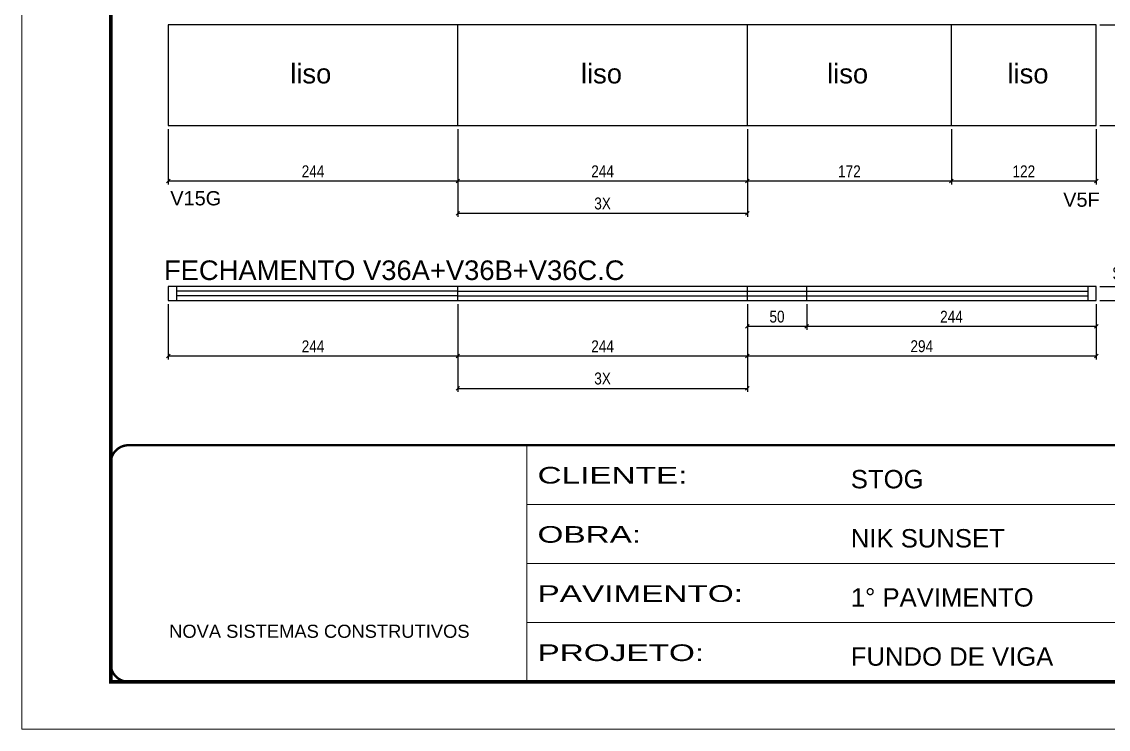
# Model space of a CAD drawing. Header units: millimetres. Extents: x 1659 to 9159, y 667 to 9133.
# Drawn here: x 2297 to 3213, y 667 to 1263 of the extents above; entities that cross this region are included whole.
import ezdxf

# ---------------------------------------------------------------- set-up
doc = ezdxf.new("R2010")
doc.units = ezdxf.units.MM
doc.linetypes.add('CONTINUO', pattern=[0])
doc.linetypes.add('DASHED', pattern=[0.75, 0.5, -0.25])
for name, color, linetype in [('5', 5, 'Continuous'), ('COTA', 241, 'Continuous'), ('NOMENCLATURA', 7, 'Continuous'), ('Painéis', 200, 'Continuous'), ('SARR_2.2x7', 40, 'Continuous'), ('SARR_EDITAR', 141, 'Continuous')]:
    doc.layers.add(name, color=color, linetype=linetype)
doc.layers.add('Folhas', color=255, linetype='Continuous', lineweight=9)
doc.layers.add('SARRAFO DE PRESSAO', color=251, linetype='DASHED', lineweight=9)
doc.styles.add('ARIAL', font='arial.ttf')
doc.styles.add('COTA TECNICA', font='techl___.ttf', dxfattribs={"height": 10})
doc.styles.get("Standard").update_dxf_attribs({"font": 'arial.ttf'})
doc.styles.add('Tecnologia', font='')
doc.styles.get('Tecnologia').set_extended_font_data('Forgotten Futurist')
doc.dimstyles.new('PAINEL', dxfattribs={"dimtxt": 10, "dimasz": 3, "dimexe": 3, "dimexo": 3, "dimgap": 3, "dimtad": 1, "dimdec": 1, "dimzin": 12, "dimdsep": 46, "dimtxsty": 'COTA TECNICA', "dimblk1": 'OBLIQUE', "dimblk2": 'OBLIQUE', "dimsah": 1, "dimcen": 0.9, "dimclrd": 4, "dimclre": 4, "dimclrt": 240, "dimadec": 1, "dimazin": 3, "dimtfac": 1, "dimtdec": 1, "dimtmove": 0, "dimatfit": 3, "dimfxl": 0, "dimtolj": 1, "dimtzin": 12, "dimarcsym": 0})

# ---------------------------------------------------------------- blocks, each defined once
blk = doc.blocks.new('9999999999')
at = {"color": 30, "linetype": 'CONTINUO'}
for p, q in [((98564.56, 34230.21), (98564.56, 34429.45)), ((98564.56, 34379.64), (99583.98, 34379.64)), ((98564.56, 34329.83), (99487.98, 34329.83)), ((98564.56, 34280.02), (99487.98, 34280.02))]:
    blk.add_line(p, q, dxfattribs=at)
at = {"color": 30, "linetype": 'CONTINUO', "const_width": 2}
blk.add_lwpolyline([(99583.98, 34230.21), (99583.98, 34414.45, 0.414214), (99568.98, 34429.45), (98228.98, 34429.45, 0.414214), (98213.98, 34414.45), (98213.98, 34245.21, 0.414214), (98228.98, 34230.21), (99583.98, 34230.21)], format="xyb", dxfattribs=at)
at = {"layer": 'Folhas'}
blk.add_lwpolyline([(98138.98, 34190.21), (99623.98, 34190.21), (99623.98, 35240.21), (98138.98, 35240.21)], close=True, dxfattribs=at)
at = {"layer": 'Folhas', "color": 30, "const_width": 3}
blk.add_lwpolyline([(98213.98, 34230.21), (99583.98, 34230.21), (99583.98, 35200.21), (98213.98, 35200.21)], close=True, dxfattribs=at)
at = {"color": 7, "linetype": 'Continuous', "ltscale": 5, "style": 'ARIAL'}
for s, height, p in [('STOG', 15.483, (98837.68, 34393.13)), ('NIK SUNSET', 15.483, (98837.68, 34343.32)), ('1° PAVIMENTO', 15.4829, (98837.68, 34293.51)), ('NOVA SISTEMAS CONSTRUTIVOS', 11.0592, (98263.19, 34267.21)), ('FUNDO DE VIGA', 15.4829, (98837.68, 34243.7))]:
    blk.add_text(s, height=height, dxfattribs=at).set_placement(p)
at = {"layer": 'Folhas', "color": 7, "style": 'Tecnologia', "width": 1.5}
for s, p in [('CLIENTE:', (98573.65, 34397.17)), ('OBRA:', (98573.65, 34347.31)), ('PAVIMENTO:', (98573.65, 34297.5)), ('PROJETO:', (98573.65, 34247.69))]:
    blk.add_text(s, height=14, dxfattribs=at).set_placement(p)
blk = doc.blocks.new('_Oblique')
at = {"color": 0, "linetype": 'ByBlock', "lineweight": -2}
blk.add_line((-0.5, -0.5), (0.5, 0.5), dxfattribs=at)
blk = doc.blocks.new('*D11')
at = {"layer": 'COTA', "color": 4, "lineweight": -2}
for p, q in [((2420.36, 1172.85), (2420.36, 1126.28)), ((2664.36, 1172.85), (2664.36, 1126.28)), ((2420.36, 1129.28), (2664.36, 1129.28))]:
    blk.add_line(p, q, dxfattribs=at)
at = {"layer": 'Defpoints', "color": 0}
for p in [(2420.36, 1175.85), (2664.36, 1175.85), (2664.36, 1129.28)]:
    blk.add_point(p, dxfattribs=at)
at = {"layer": 'COTA', "color": 4, "lineweight": -2, "xscale": 3, "yscale": 3, "zscale": 3, "rotation": 180}
blk.add_blockref('_Oblique', (2420.36, 1129.28), dxfattribs=at)
at = {"layer": 'COTA', "color": 4, "lineweight": -2, "xscale": 3, "yscale": 3, "zscale": 3}
blk.add_blockref('_Oblique', (2664.36, 1129.28), dxfattribs=at)
at = {"layer": 'COTA', "color": 240, "insert": (2542.36, 1137.35), "char_height": 10, "attachment_point": 5, "style": 'COTA TECNICA'}
blk.add_mtext('\\A1;244', dxfattribs=at)
blk = doc.blocks.new('*D12')
at = {"layer": 'COTA', "color": 4, "lineweight": -2}
for p, q in [((2664.36, 1172.85), (2664.36, 1126.28)), ((2908.36, 1172.85), (2908.36, 1126.28)), ((2664.36, 1129.28), (2908.36, 1129.28))]:
    blk.add_line(p, q, dxfattribs=at)
at = {"layer": 'Defpoints', "color": 0}
for p in [(2664.36, 1175.85), (2908.36, 1175.85), (2908.36, 1129.28)]:
    blk.add_point(p, dxfattribs=at)
at = {"layer": 'COTA', "color": 4, "lineweight": -2, "xscale": 3, "yscale": 3, "zscale": 3, "rotation": 180}
blk.add_blockref('_Oblique', (2664.36, 1129.28), dxfattribs=at)
at = {"layer": 'COTA', "color": 4, "lineweight": -2, "xscale": 3, "yscale": 3, "zscale": 3}
blk.add_blockref('_Oblique', (2908.36, 1129.28), dxfattribs=at)
at = {"layer": 'COTA', "color": 240, "insert": (2786.36, 1137.35), "char_height": 10, "attachment_point": 5, "style": 'COTA TECNICA'}
blk.add_mtext('\\A1;244', dxfattribs=at)
blk = doc.blocks.new('*D13')
at = {"layer": 'COTA', "color": 4, "lineweight": -2}
for p, q in [((2908.36, 1172.85), (2908.36, 1126.28)), ((3080.36, 1172.85), (3080.36, 1126.28)), ((2908.36, 1129.28), (3080.36, 1129.28))]:
    blk.add_line(p, q, dxfattribs=at)
at = {"layer": 'Defpoints', "color": 0}
for p in [(2908.36, 1175.85), (3080.36, 1175.85), (3080.36, 1129.28)]:
    blk.add_point(p, dxfattribs=at)
at = {"layer": 'COTA', "color": 4, "lineweight": -2, "xscale": 3, "yscale": 3, "zscale": 3, "rotation": 180}
blk.add_blockref('_Oblique', (2908.36, 1129.28), dxfattribs=at)
at = {"layer": 'COTA', "color": 4, "lineweight": -2, "xscale": 3, "yscale": 3, "zscale": 3}
blk.add_blockref('_Oblique', (3080.36, 1129.28), dxfattribs=at)
at = {"layer": 'COTA', "color": 240, "insert": (2994.36, 1137.35), "char_height": 10, "attachment_point": 5, "style": 'COTA TECNICA'}
blk.add_mtext('\\A1;172', dxfattribs=at)
blk = doc.blocks.new('*D14')
at = {"layer": 'COTA', "color": 4, "lineweight": -2}
for p, q in [((3080.36, 1172.85), (3080.36, 1126.28)), ((3202.38, 1172.85), (3202.38, 1126.28)), ((3080.36, 1129.28), (3202.38, 1129.28))]:
    blk.add_line(p, q, dxfattribs=at)
at = {"layer": 'Defpoints', "color": 0}
for p in [(3080.36, 1175.85), (3202.38, 1175.85), (3202.38, 1129.28)]:
    blk.add_point(p, dxfattribs=at)
at = {"layer": 'COTA', "color": 4, "lineweight": -2, "xscale": 3, "yscale": 3, "zscale": 3, "rotation": 180}
blk.add_blockref('_Oblique', (3080.36, 1129.28), dxfattribs=at)
at = {"layer": 'COTA', "color": 4, "lineweight": -2, "xscale": 3, "yscale": 3, "zscale": 3}
blk.add_blockref('_Oblique', (3202.38, 1129.28), dxfattribs=at)
at = {"layer": 'COTA', "color": 240, "insert": (3141.37, 1137.34), "char_height": 10, "attachment_point": 5, "style": 'COTA TECNICA'}
blk.add_mtext('\\A1;122', dxfattribs=at)
blk = doc.blocks.new('*D129')
at = {"layer": 'COTA', "color": 4, "lineweight": -2}
for p, q in [((2664.36, 1172.85), (2664.36, 1098.98)), ((2908.36, 1172.85), (2908.36, 1098.98)), ((2664.36, 1101.98), (2908.36, 1101.98))]:
    blk.add_line(p, q, dxfattribs=at)
at = {"layer": 'Defpoints', "color": 0}
for p in [(2664.36, 1175.85), (2908.36, 1175.85), (2908.36, 1101.98)]:
    blk.add_point(p, dxfattribs=at)
at = {"layer": 'COTA', "color": 4, "lineweight": -2, "xscale": 3, "yscale": 3, "zscale": 3, "rotation": 180}
blk.add_blockref('_Oblique', (2664.36, 1101.98), dxfattribs=at)
at = {"layer": 'COTA', "color": 4, "lineweight": -2, "xscale": 3, "yscale": 3, "zscale": 3}
blk.add_blockref('_Oblique', (2908.36, 1101.98), dxfattribs=at)
at = {"layer": 'COTA', "color": 240, "insert": (2786.36, 1110.2), "char_height": 10, "attachment_point": 5, "style": 'COTA TECNICA'}
blk.add_mtext('\\A1;3X', dxfattribs=at)
blk = doc.blocks.new('*D139')
at = {"layer": 'Defpoints', "color": 0}
for p in [(3202.38, 1260.85), (3236.44, 1260.85), (3202.38, 1175.85)]:
    blk.add_point(p, dxfattribs=at)
at = {"layer": 'Painéis', "color": 4, "lineweight": -2}
for p, q in [((3205.38, 1260.85), (3239.44, 1260.85)), ((3236.44, 1175.85), (3236.44, 1260.85)), ((3205.38, 1175.85), (3239.44, 1175.85))]:
    blk.add_line(p, q, dxfattribs=at)
at = {"layer": 'Painéis', "color": 4, "lineweight": -2, "xscale": 3, "yscale": 3, "zscale": 3}
for p, rotation in [((3236.44, 1260.85), 90), ((3236.44, 1175.85), 270)]:
    blk.add_blockref('_Oblique', p, dxfattribs=dict(at, rotation=rotation))
at = {"layer": 'Painéis', "color": 240, "insert": (3228.31, 1218.35), "char_height": 10, "attachment_point": 5, "rotation": 90, "style": 'COTA TECNICA'}
blk.add_mtext('\\A1;85', dxfattribs=at)
blk = doc.blocks.new('*D29')
at = {"layer": 'COTA', "color": 4, "lineweight": -2}
for p, q in [((2420.36, 1025.43), (2420.36, 978.86)), ((2664.36, 1025.43), (2664.36, 978.86)), ((2420.36, 981.86), (2664.36, 981.86))]:
    blk.add_line(p, q, dxfattribs=at)
at = {"layer": 'Defpoints', "color": 0}
for p in [(2420.36, 1028.43), (2664.36, 1028.43), (2664.36, 981.86)]:
    blk.add_point(p, dxfattribs=at)
at = {"layer": 'COTA', "color": 4, "lineweight": -2, "xscale": 3, "yscale": 3, "zscale": 3, "rotation": 180}
blk.add_blockref('_Oblique', (2420.36, 981.86), dxfattribs=at)
at = {"layer": 'COTA', "color": 4, "lineweight": -2, "xscale": 3, "yscale": 3, "zscale": 3}
blk.add_blockref('_Oblique', (2664.36, 981.86), dxfattribs=at)
at = {"layer": 'COTA', "color": 240, "insert": (2542.36, 989.94), "char_height": 10, "attachment_point": 5, "style": 'COTA TECNICA'}
blk.add_mtext('\\A1;244', dxfattribs=at)
blk = doc.blocks.new('*D30')
at = {"layer": 'COTA', "color": 4, "lineweight": -2}
for p, q in [((2664.36, 1025.43), (2664.36, 978.86)), ((2908.36, 1025.43), (2908.36, 978.86)), ((2664.36, 981.86), (2908.36, 981.86))]:
    blk.add_line(p, q, dxfattribs=at)
at = {"layer": 'Defpoints', "color": 0}
for p in [(2664.36, 1028.43), (2908.36, 1028.43), (2908.36, 981.86)]:
    blk.add_point(p, dxfattribs=at)
at = {"layer": 'COTA', "color": 4, "lineweight": -2, "xscale": 3, "yscale": 3, "zscale": 3, "rotation": 180}
blk.add_blockref('_Oblique', (2664.36, 981.86), dxfattribs=at)
at = {"layer": 'COTA', "color": 4, "lineweight": -2, "xscale": 3, "yscale": 3, "zscale": 3}
blk.add_blockref('_Oblique', (2908.36, 981.86), dxfattribs=at)
at = {"layer": 'COTA', "color": 240, "insert": (2786.36, 989.94), "char_height": 10, "attachment_point": 5, "style": 'COTA TECNICA'}
blk.add_mtext('\\A1;244', dxfattribs=at)
blk = doc.blocks.new('*D31')
at = {"layer": 'COTA', "color": 4, "lineweight": -2}
for p, q in [((2908.36, 1025.43), (2908.36, 1003.8)), ((2958.36, 1025.43), (2958.36, 1003.8)), ((2908.36, 1006.8), (2958.36, 1006.8))]:
    blk.add_line(p, q, dxfattribs=at)
at = {"layer": 'Defpoints', "color": 0}
for p in [(2908.36, 1028.43), (2958.36, 1028.43), (2958.36, 1006.8)]:
    blk.add_point(p, dxfattribs=at)
at = {"layer": 'COTA', "color": 4, "lineweight": -2, "xscale": 3, "yscale": 3, "zscale": 3, "rotation": 180}
blk.add_blockref('_Oblique', (2908.36, 1006.8), dxfattribs=at)
at = {"layer": 'COTA', "color": 4, "lineweight": -2, "xscale": 3, "yscale": 3, "zscale": 3}
blk.add_blockref('_Oblique', (2958.36, 1006.8), dxfattribs=at)
at = {"layer": 'COTA', "color": 240, "insert": (2933.36, 1014.91), "char_height": 10, "attachment_point": 5, "style": 'COTA TECNICA'}
blk.add_mtext('\\A1;50', dxfattribs=at)
blk = doc.blocks.new('*D32')
at = {"layer": 'COTA', "color": 4, "lineweight": -2}
for p, q in [((2958.36, 1025.43), (2958.36, 1003.8)), ((3202.38, 1025.43), (3202.38, 1003.8)), ((2958.36, 1006.8), (3202.38, 1006.8))]:
    blk.add_line(p, q, dxfattribs=at)
at = {"layer": 'Defpoints', "color": 0}
for p in [(2958.36, 1028.43), (3202.38, 1028.43), (3202.38, 1006.8)]:
    blk.add_point(p, dxfattribs=at)
at = {"layer": 'COTA', "color": 4, "lineweight": -2, "xscale": 3, "yscale": 3, "zscale": 3, "rotation": 180}
blk.add_blockref('_Oblique', (2958.36, 1006.8), dxfattribs=at)
at = {"layer": 'COTA', "color": 4, "lineweight": -2, "xscale": 3, "yscale": 3, "zscale": 3}
blk.add_blockref('_Oblique', (3202.38, 1006.8), dxfattribs=at)
at = {"layer": 'COTA', "color": 240, "insert": (3080.37, 1014.87), "char_height": 10, "attachment_point": 5, "style": 'COTA TECNICA'}
blk.add_mtext('\\A1;244', dxfattribs=at)
blk = doc.blocks.new('*D141')
at = {"layer": 'COTA', "color": 4, "lineweight": -2}
for p, q in [((2664.36, 1025.43), (2664.36, 951.57)), ((2908.36, 1025.43), (2908.36, 951.57)), ((2664.36, 954.57), (2908.36, 954.57))]:
    blk.add_line(p, q, dxfattribs=at)
at = {"layer": 'Defpoints', "color": 0}
for p in [(2664.36, 1028.43), (2908.36, 1028.43), (2908.36, 954.57)]:
    blk.add_point(p, dxfattribs=at)
at = {"layer": 'COTA', "color": 4, "lineweight": -2, "xscale": 3, "yscale": 3, "zscale": 3, "rotation": 180}
blk.add_blockref('_Oblique', (2664.36, 954.57), dxfattribs=at)
at = {"layer": 'COTA', "color": 4, "lineweight": -2, "xscale": 3, "yscale": 3, "zscale": 3}
blk.add_blockref('_Oblique', (2908.36, 954.57), dxfattribs=at)
at = {"layer": 'COTA', "color": 240, "insert": (2786.36, 962.79), "char_height": 10, "attachment_point": 5, "style": 'COTA TECNICA'}
blk.add_mtext('\\A1;3X', dxfattribs=at)
blk = doc.blocks.new('*D142')
at = {"layer": 'Defpoints', "color": 0}
for p in [(3202.38, 1040.43), (3229.92, 1040.43), (3202.38, 1028.43)]:
    blk.add_point(p, dxfattribs=at)
at = {"layer": 'Painéis', "color": 4, "lineweight": -2}
for p, q in [((3229.92, 1040.43), (3229.92, 1058.74)), ((3205.38, 1040.43), (3232.92, 1040.43)), ((3229.92, 1028.43), (3229.92, 1040.43)), ((3205.38, 1028.43), (3232.92, 1028.43))]:
    blk.add_line(p, q, dxfattribs=at)
at = {"layer": 'Painéis', "color": 4, "lineweight": -2, "xscale": 3, "yscale": 3, "zscale": 3}
for p, rotation in [((3229.92, 1040.43), 90), ((3229.92, 1028.43), 270)]:
    blk.add_blockref('_Oblique', p, dxfattribs=dict(at, rotation=rotation))
at = {"layer": 'Painéis', "color": 240, "insert": (3221.86, 1051.08), "char_height": 10, "attachment_point": 5, "rotation": 90, "style": 'COTA TECNICA'}
blk.add_mtext('\\A1;12', dxfattribs=at)
blk = doc.blocks.new('*D143')
at = {"layer": 'Defpoints', "color": 0}
for p in [(2908.36, 1028.43), (3202.38, 1028.43), (3202.38, 981.86)]:
    blk.add_point(p, dxfattribs=at)
at = {"layer": 'Painéis', "color": 4, "lineweight": -2}
for p, q in [((2908.36, 1025.43), (2908.36, 978.86)), ((3202.38, 1025.43), (3202.38, 978.86)), ((2908.36, 981.86), (3202.38, 981.86))]:
    blk.add_line(p, q, dxfattribs=at)
at = {"layer": 'Painéis', "color": 4, "lineweight": -2, "xscale": 3, "yscale": 3, "zscale": 3, "rotation": 180}
blk.add_blockref('_Oblique', (2908.36, 981.86), dxfattribs=at)
at = {"layer": 'Painéis', "color": 4, "lineweight": -2, "xscale": 3, "yscale": 3, "zscale": 3}
blk.add_blockref('_Oblique', (3202.38, 981.86), dxfattribs=at)
at = {"layer": 'Painéis', "color": 240, "insert": (3055.37, 989.97), "char_height": 10, "attachment_point": 5, "style": 'COTA TECNICA'}
blk.add_mtext('\\A1;294', dxfattribs=at)

msp = doc.modelspace()

# ---------------------------------------------------------------- linework, layer by layer
at = {"layer": 'Painéis'}
for p, q in [((2420.36, 1260.85), (2420.36, 1175.85)), ((3202.38, 1260.85), (2420.36, 1260.85)), ((2664.36, 1175.85), (2664.36, 1260.85)), ((2908.36, 1175.85), (2908.36, 1260.85)), ((3080.36, 1175.85), (3080.36, 1260.85)), ((3202.38, 1175.85), (3202.38, 1260.85)), ((2420.36, 1175.85), (3202.38, 1175.85)), ((2664.36, 1028.43), (2664.36, 1040.43)), ((2908.36, 1028.43), (2908.36, 1040.43)), ((2958.36, 1028.43), (2958.36, 1040.43))]:
    msp.add_line(p, q, dxfattribs=at)
msp.add_lwpolyline([(2420.36, 1040.43), (2420.36, 1028.43), (3202.38, 1028.43), (3202.38, 1040.43)], close=True, dxfattribs=at)
at = {"layer": 'SARR_2.2x7', "linetype": 'Continuous'}
for p, q in [((2427.36, 1040.43), (2427.36, 1028.43)), ((3195.38, 1040.43), (3195.38, 1028.43))]:
    msp.add_line(p, q, dxfattribs=at)
at = {"layer": 'SARR_EDITAR', "linetype": 'Continuous'}
for p, q in [((2664.36, 1036.43), (2427.36, 1036.43)), ((2664.36, 1036.43), (2908.36, 1036.43)), ((2908.36, 1036.43), (3195.38, 1036.43)), ((2664.36, 1032.43), (2427.36, 1032.43)), ((2664.36, 1032.43), (2908.36, 1032.43)), ((2908.36, 1032.43), (3195.38, 1032.43))]:
    msp.add_line(p, q, dxfattribs=at)

# ---------------------------------------------------------------- block references
at = {"layer": 'SARRAFO DE PRESSAO', "color": 6, "linetype": 'ByBlock'}
msp.add_blockref('9999999999', (-95842.12, -33522.79), dxfattribs=at)

# ---------------------------------------------------------------- texts
at = {"layer": '5', "linetype": 'Continuous'}
for s, p in [('V15G', (2422.08, 1108.68)), ('V5F', (3174.54, 1107.5))]:
    msp.add_text(s, height=12, rotation=359.99996, dxfattribs=at).set_placement(p)
at = {"layer": 'NOMENCLATURA', "linetype": 'Continuous'}
for s, p in [('liso', (2523.17, 1211.4)), ('liso', (2768.14, 1211.4)), ('liso', (2975.56, 1211.4)), ('liso', (3127.59, 1211.4)), ('FECHAMENTO V36A+V36B+V36C.C', (2416.73, 1045.81))]:
    msp.add_text(s, height=16.5, dxfattribs=at).set_placement(p)

# ---------------------------------------------------------------- dimensions: what is measured, and where the dimension line sits
at = {"layer": 'COTA', "color": 5}
for base, p1, p2, picture, middle in [((2664.36, 1129.28), (2420.36, 1175.85), (2664.36, 1175.85), '*D11', (2542.36, 1137.35)), ((2908.36, 1129.28), (2664.36, 1175.85), (2908.36, 1175.85), '*D12', (2786.36, 1137.35)), ((3080.36, 1129.28), (2908.36, 1175.85), (3080.36, 1175.85), '*D13', (2994.36, 1137.35)), ((3202.38, 1129.28), (3080.36, 1175.85), (3202.38, 1175.85), '*D14', (3141.37, 1137.34)), ((2664.36, 981.86), (2420.36, 1028.43), (2664.36, 1028.43), '*D29', (2542.36, 989.94)), ((2908.36, 981.86), (2664.36, 1028.43), (2908.36, 1028.43), '*D30', (2786.36, 989.94)), ((2958.36, 1006.8), (2908.36, 1028.43), (2958.36, 1028.43), '*D31', (2933.36, 1014.91)), ((3202.38, 1006.8), (2958.36, 1028.43), (3202.38, 1028.43), '*D32', (3080.37, 1014.87))]:
    dim = msp.add_linear_dim(base=base, p1=p1, p2=p2, dimstyle='PAINEL', dxfattribs=at)
    dim.commit()
    dim.dimension.update_dxf_attribs({"geometry": picture, "text_midpoint": middle})
for base, p1, p2, picture, middle in [((2908.36, 1101.98), (2664.36, 1175.85), (2908.36, 1175.85), '*D129', (2786.36, 1110.2)), ((2908.36, 954.57), (2664.36, 1028.43), (2908.36, 1028.43), '*D141', (2786.36, 962.79))]:
    dim = msp.add_linear_dim(base=base, p1=p1, p2=p2, text='3X', dimstyle='PAINEL', dxfattribs=at)
    dim.commit()
    dim.dimension.update_dxf_attribs({"geometry": picture, "text_midpoint": middle})
at = {"layer": 'Painéis', "color": 5}
for base, p1, p2, picture, middle in [((3236.44, 1260.85), (3202.38, 1175.85), (3202.38, 1260.85), '*D139', (3228.31, 1218.35)), ((3229.92, 1040.43), (3202.38, 1028.43), (3202.38, 1040.43), '*D142', (3221.86, 1051.08))]:
    dim = msp.add_linear_dim(base=base, p1=p1, p2=p2, angle=90, dimstyle='PAINEL', dxfattribs=at)
    dim.commit()
    dim.dimension.update_dxf_attribs({"geometry": picture, "text_midpoint": middle})
dim = msp.add_linear_dim(base=(3202.38, 981.86), p1=(2908.36, 1028.43), p2=(3202.38, 1028.43), dimstyle='PAINEL', dxfattribs=at)
dim.commit()
dim.dimension.update_dxf_attribs({"geometry": '*D143', "text_midpoint": (3055.37, 989.97)})

doc.saveas('drawing.dxf')
